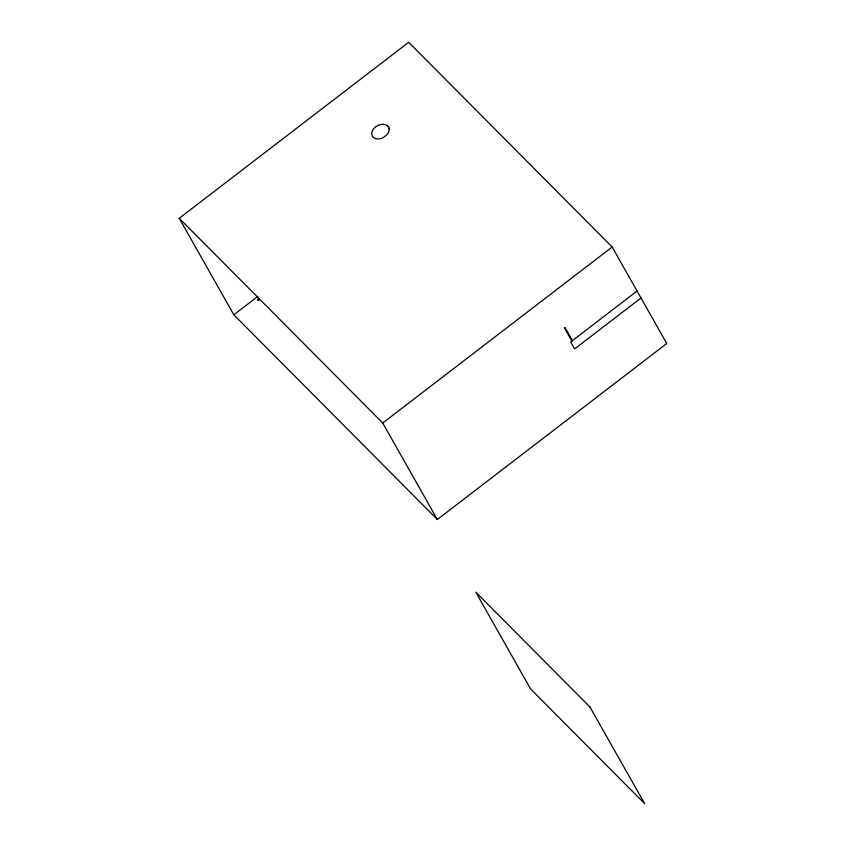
<?xml version="1.0" encoding="UTF-8"?>
<svg xmlns="http://www.w3.org/2000/svg" width="846" height="846" viewBox="0 0 846 846"><rect width="100%" height="100%" fill="white"/><g stroke="black" fill="none" stroke-linecap="round" stroke-linejoin="round"><path stroke-width="1.27" d="M258.167 299.949L258.982 299.896M179.236 218.3L408.671 42.3L612.166 247.011L666.764 343.508L437.329 519.507L233.834 314.797L179.236 218.3L382.73 423.011L437.329 519.507M233.834 314.797L257.871 296.354M382.73 423.011L612.166 247.011M637.07 291.035L570.69 341.964L574.624 348.922L641.014 297.993M258.421 299.886C259.976 297.771 255.799 300.055 258.421 299.886C255.778 299.896 260.187 297.877 258.284 299.96M258.432 299.854L259.225 299.854M572.393 340.652L564.927 327.444L564.409 327.836L571.875 341.044M387.796 126.128L389.71 129.512M375.825 126.72L374.08 128.306A9.253 6.62 -29.5 0 0 373.065 137.094A9.253 6.62 -29.5 0 0 382.974 137.75L386.781 134.916A9.253 6.62 -29.5 0 0 387.13 125.536A9.253 6.62 -29.5 0 0 375.825 126.72M589.937 706.97L475.822 592.168L530.558 688.908L644.673 803.7L589.937 706.97"/></g></svg>
